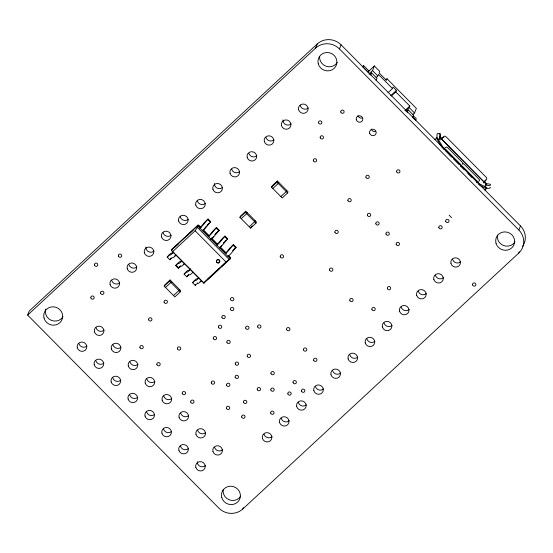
<?xml version="1.0" encoding="UTF-8"?>
<svg xmlns="http://www.w3.org/2000/svg" width="553" height="553" viewBox="0 0 553 553"><rect width="100%" height="100%" fill="white"/><g stroke="black" fill="none" stroke-linecap="round" stroke-linejoin="round"><path stroke-width="0.83" d="M229.405 256.143L230.56 258.133L230.304 258.769L203.988 283.177L172.584 251.691L195.119 230.795L197.366 227.394L197.905 225.168L198.651 225.099L201.064 227.532M519.253 251.746L518.714 253.115L242.767 509.009A16.956 16.237 21.6 0 1 218.919 508.172L27.65 315.113L29.274 311.007L317.215 43.991A16.956 16.237 21.6 0 1 341.063 44.828L520.484 225.928A16.956 16.237 21.6 0 1 522.447 246.617M176.165 255.092L174.769 256.385A3.657 0.442 -44.7 0 1 172.916 257.753L172.163 257.657L169.84 259.737L167.179 257.048L169.142 254.822A3.643 0.435 -44.7 0 1 171.312 253.219L172.619 252.811M199.82 227.995L200.068 227.359L197.905 225.168L171.589 249.576L171.333 250.212L172.584 251.691M169.84 259.737L171.236 258.037M164.213 286.15L164.67 284.995L170.068 279.991L180.727 290.754L180.271 291.908L174.872 296.913L164.213 286.15L169.612 281.145L170.068 279.991M165.596 287.366L170.946 282.486L171.402 281.332M184.626 263.636L183.23 264.928A3.657 0.442 -44.7 0 1 181.377 266.297L180.624 266.2L178.308 268.281L175.64 265.592L177.61 263.359A3.643 0.435 -44.7 0 1 179.78 261.763L181.08 261.355M178.308 268.281L180.271 266.055A3.643 0.435 -44.7 0 1 180.534 265.813M173.594 295.44L178.937 290.56L179.393 289.406M193.094 272.18L191.691 273.472A3.657 0.442 -44.7 0 1 189.838 274.834L189.091 274.744L186.769 276.825L184.101 274.136L186.071 271.903A3.643 0.435 -44.7 0 1 188.241 270.306L188.932 270.396L190.681 268.848M202.481 230.691L202.737 230.048L208.536 235.896L208.281 236.539M208.052 218.995L206.338 220.585A3.643 0.435 -44.7 0 0 203.649 223.488L199.951 228.133L201.354 226.827A3.657 0.442 -44.7 0 0 203.649 224.345L208.052 218.995L210.714 221.691L206.31 227.034A3.657 0.442 -44.7 0 1 204.016 229.516L202.612 230.822L206.317 226.184M186.769 276.825L188.739 274.592M201.555 280.717L200.158 282.016A3.657 0.442 -44.7 0 1 198.306 283.378L197.552 283.281L195.23 285.369L192.568 282.68L194.532 280.447A3.643 0.435 -44.7 0 1 196.702 278.843L198.009 278.442M210.949 239.228L211.198 238.592L217.129 244.578L216.88 245.214L218.276 243.914A3.657 0.442 -44.7 0 0 220.578 241.433L224.974 236.083L227.642 238.772L223.239 244.122A3.657 0.442 -44.7 0 1 220.944 246.603L219.541 247.91L221.304 245.85M216.513 227.539L214.799 229.129A3.643 0.435 -44.7 0 0 212.11 232.032L208.412 236.677L209.815 235.371A3.657 0.442 -44.7 0 0 212.11 232.889L216.513 227.539L219.182 230.235L214.778 235.578A3.657 0.442 -44.7 0 1 212.483 238.06L211.08 239.366L213.403 236.656M195.23 285.369L195.486 284.726M204.244 282.535L203.988 283.177L181.965 260.947L180.561 262.24A3.657 0.442 -44.7 0 1 178.709 263.601L177.962 263.511L175.64 265.592M233.442 244.626L231.728 246.216A3.643 0.435 -44.7 0 0 229.039 249.12L225.341 253.758L226.744 252.458A3.657 0.442 -44.7 0 0 229.039 249.977L233.442 244.626L236.103 247.315L231.707 252.666A3.657 0.442 -44.7 0 1 229.405 255.147L228.009 256.454L228.258 255.811L230.56 258.133M239.926 217.384L240.382 216.23L245.781 211.225L256.447 221.988L255.991 223.142L250.592 228.147L239.926 217.384L245.325 212.38L245.781 211.225M241.308 218.601L246.659 213.721L247.115 212.573M27.65 315.113L315.597 48.09L317.215 43.991M249.306 226.675L254.656 221.794L255.113 220.64M250.592 228.147L252.244 225.88M271.53 187.177L271.986 186.029L277.385 181.018L288.044 191.78L287.588 192.935L282.189 197.939L271.53 187.177L276.922 182.172L277.385 181.018M272.912 188.393L278.256 183.52L278.712 182.366M280.91 196.467L286.254 191.594L286.71 190.439M518.714 253.115A16.956 16.237 21.6 0 0 518.859 230.034L339.438 48.927L341.063 44.828M368.975 70.991L363.646 65.607L363.038 67.148L368.367 72.526L368.975 70.991L374.374 65.98L379.704 71.365L379.095 72.899L386.429 80.303L387.038 78.761L416.361 108.36L414.529 112.971L412.69 114.678M370.724 75.208L371.637 72.906L376.966 78.284L376.13 80.399M368.865 74.012L372.549 70.597L374.374 65.98M376.04 77.683L377.879 75.975L378.487 74.441L392.485 88.563L388.047 92.676M392.485 88.563L393.093 87.028L396.425 90.388L395.817 91.929L391.379 96.042M242.767 509.009L243.306 507.64M407.167 112.715L408.287 109.902L413.616 115.28L412.704 117.589M405.522 111.008L409.199 107.593L409.808 106.052L395.817 91.929M439.946 137.718A2.433 2.33 21.6 0 0 440.368 136.01L439.96 133.549L437.126 133.708L436.918 137.662L434.948 139.653M443.34 148.626L443.983 149.275L444.287 148.508L443.644 147.858A2.385 0.629 47.2 0 1 442.538 146.483L439.075 140.78A2.385 0.629 47.2 0 1 438.819 139.93L438.916 139.681A2.433 2.33 21.6 0 0 439.759 137.552L439.96 133.549M443.9 137.268A1.908 1.528 54.6 0 0 442.372 137.621L440.527 139.895M483.177 182.946L485.022 180.665M484.926 190.101L486.799 188.359L484.898 186.098A2.433 2.33 21.6 0 1 487.138 185.373L488.237 185.511A1.908 0.532 5.9 0 0 490.324 185.234L490.532 184.723A1.908 0.532 5.9 0 0 488.845 183.976L487.746 183.838A2.433 2.33 21.6 0 0 485.506 184.557A2.426 0.636 47.2 0 0 484.145 182.11L441.494 139.059A2.426 0.636 47.2 0 0 439.932 137.911M484.898 186.098L486.799 188.359A5.247 1.376 47.2 0 1 485.334 188.276L480.695 185.76A5.247 1.376 47.2 0 1 479.154 184.674M518.859 230.034L520.484 225.928M221.767 245.338L221.476 245.67M362.395 66.768L363.646 65.607M174.886 247.136L178.64 243.659M186.769 236.117L188.02 234.956M189.9 233.221L193.025 230.318M167.179 257.048L169.494 254.968L170.248 255.057A3.657 0.442 -44.7 0 0 172.101 253.696L173.497 252.403M369.833 74.572L371.637 72.906M217.467 231.818L219.182 230.235M385.807 79.902L387.038 78.761M224.974 236.083L223.26 237.672A3.643 0.435 -44.7 0 0 220.578 240.576L217.129 244.578M184.101 274.136L186.423 272.048L187.177 272.145A3.657 0.442 -44.7 0 0 189.029 270.783L190.426 269.484M390.722 95.676L396.425 90.388M192.568 282.68L194.884 280.592L195.638 280.689A3.657 0.442 -44.7 0 0 197.49 279.327L198.893 278.028M236.103 247.315L234.389 248.905A3.643 0.435 -44.7 0 0 232.606 250.716M203.442 282.832L225.977 261.942L230.304 258.769L197.649 225.811L171.333 250.212L174.389 253.295M207.375 279.631L215.518 272.076M216.776 270.915L219.278 268.592M221.788 266.263L228.05 260.456M404.9 110.607L409.808 106.052M406.448 111.602L408.287 109.902M484.145 182.11A5.654 0.677 -44.7 0 0 486.412 179.684A1.908 1.528 54.6 0 0 486.08 177.154L446.098 136.791A1.908 1.528 54.7 0 0 443.762 136.632A5.654 0.677 -44.7 0 1 441.494 139.059L484.179 182.075M444.287 148.508L446.14 147.112A1.908 0.747 42.3 0 1 448.158 148.08L462.149 162.209A1.908 0.747 42.3 0 1 462.965 163.564L462.329 164.089M175.287 255.507L174.582 256.053M183.748 264.044L183.326 264.41M200.58 281.214L199.972 281.677M478.566 181.308L479.458 180.748A1.908 0.747 42.3 0 0 478.808 179.02L464.817 164.898A1.908 0.747 42.3 0 0 463.317 163.923L463.068 163.888M171.589 249.576L173.594 248.179M443.983 149.275L444.37 149.061A1.908 0.747 42.3 0 1 446.382 150.029L460.379 164.151A1.908 0.747 42.3 0 1 461.188 165.506L460.573 166.024M486.896 188.117L487.953 188.248A1.908 0.532 5.9 0 0 490.048 187.972L490.248 187.46A1.908 0.532 5.9 0 0 490.096 187.17M372.549 70.597L377.879 75.975M409.199 107.593L414.529 112.971M436.918 137.662L438.916 139.681M438.819 139.93L436.822 137.911A5.247 1.376 47.2 0 0 437.499 139.992L440.907 145.598A5.247 1.376 47.2 0 0 443.098 148.384M413.326 115.757L416.291 118.75L415.683 120.284L412.718 117.298M477.605 182.137L478.248 182.787A2.385 0.629 47.2 0 0 479.499 183.79L484.214 186.347A2.385 0.629 47.2 0 0 484.801 186.34M445.165 150.471L451.683 157.052M453.46 158.849L458.796 164.234M464.264 169.75L460.704 166.163L461.548 165.865A1.908 0.747 42.3 0 1 463.041 166.84L477.039 180.969A1.908 0.747 42.3 0 1 477.688 182.697M467.817 173.338L471.965 177.527M476.112 181.716L477.301 182.912M449.167 215.207L451.601 217.661M276.922 182.172L287.588 192.935M245.325 212.38L255.991 223.142M207.797 219.638L210.465 222.327M216.258 228.182L218.926 230.871M224.725 236.725L227.387 239.414M233.186 245.269L235.855 247.958M203.476 229.965L209.511 236.055M211.315 237.88L217.35 243.97M220.364 247.011L226.391 253.094M219.797 247.267L225.596 253.122M197.366 227.394L229.122 259.447M195.119 230.795L225.977 261.942M175.28 254.193L181.384 260.359M176.96 266.028L178.025 267.106M169.612 281.145L180.271 291.908M104.116 330.12A4.846 4.638 21.6 0 1 96.063 327.749M86.973 346.012A4.846 4.638 21.6 0 1 78.927 343.641M121.038 347.208A4.846 4.638 21.6 0 1 112.992 344.83M103.902 363.1A4.846 4.638 21.6 0 1 95.856 360.729M460.628 261.769A4.846 4.638 21.6 0 1 452.575 259.398M154.681 414.356A4.846 4.638 21.6 0 1 146.635 411.985M137.752 397.268A4.846 4.638 21.6 0 1 129.706 394.897M171.817 398.464A4.846 4.638 21.6 0 1 163.771 396.086M154.895 381.376A4.846 4.638 21.6 0 1 146.849 379.005M323.512 388.925A4.846 4.638 21.6 0 1 315.459 386.547M188.31 219.258A4.846 4.638 21.6 0 1 180.264 216.887M63.007 316.779A9.539 9.131 21.6 0 1 51.139 320.256A9.539 9.131 21.6 0 1 45.678 309.203M514.967 241.875A9.539 9.131 21.6 0 1 503.479 245.504A9.539 9.131 21.6 0 1 497.458 235.053M337.24 62.475A9.539 9.131 21.6 0 1 326.139 66.249A9.539 9.131 21.6 0 1 319.613 56.454M240.735 496.179A9.539 9.131 21.6 0 1 229.246 499.808A9.539 9.131 21.6 0 1 223.225 489.357M171.167 235.156A4.846 4.638 21.6 0 1 163.121 232.778M137.967 364.289A4.846 4.638 21.6 0 1 129.92 361.918M120.824 380.188A4.846 4.638 21.6 0 1 112.777 377.81M188.746 415.545A4.846 4.638 21.6 0 1 180.7 413.174M205.46 465.612A4.846 4.638 21.6 0 1 197.276 461.61M222.596 449.72A4.846 4.638 21.6 0 1 214.55 447.342M188.532 448.524A4.846 4.638 21.6 0 1 180.485 446.153M289.233 420.709A4.846 4.638 21.6 0 1 281.187 418.338M205.675 432.633A4.846 4.638 21.6 0 1 197.628 430.262M171.603 431.444A4.846 4.638 21.6 0 1 163.557 429.066M136.888 266.94A4.846 4.638 21.6 0 1 128.842 264.569M272.09 436.607A4.846 4.638 21.6 0 1 264.044 434.229M119.752 282.839A4.846 4.638 21.6 0 1 111.706 280.461M362.001 118.038A3.339 3.194 21.6 0 1 357.95 115.625M375.328 131.49A3.339 3.194 21.6 0 1 371.277 129.077M154.031 251.048A4.846 4.638 21.6 0 1 145.847 247.046M308.284 108.001A4.846 4.638 21.6 0 1 300.238 105.63M443.485 277.668A4.846 4.638 21.6 0 1 435.439 275.29M291.148 123.9A4.846 4.638 21.6 0 1 282.963 119.897M426.349 293.56A4.846 4.638 21.6 0 1 418.296 291.189M274.005 139.791A4.846 4.638 21.6 0 1 265.958 137.421M409.206 309.452A4.846 4.638 21.6 0 1 401.16 307.081M256.869 155.683A4.846 4.638 21.6 0 1 248.822 153.312M392.07 325.344A4.846 4.638 21.6 0 1 384.017 322.973M239.726 171.575A4.846 4.638 21.6 0 1 231.679 169.204M374.927 341.242A4.846 4.638 21.6 0 1 366.881 338.871M222.589 187.474A4.846 4.638 21.6 0 1 214.405 183.472M357.791 357.134A4.846 4.638 21.6 0 1 349.738 354.763M205.446 203.366A4.846 4.638 21.6 0 1 197.4 200.995M340.648 373.026A4.846 4.638 21.6 0 1 332.602 370.655M306.369 404.817A4.846 4.638 21.6 0 1 298.323 402.446M315.597 48.09A16.956 16.237 21.6 0 1 339.438 48.927M439.587 137.939A2.426 0.636 47.2 0 0 439.524 138.146A2.433 2.33 21.6 0 0 439.683 138.015M478.912 184.467A5.247 1.376 47.2 0 1 478.67 184.253M484.449 181.336A5.744 1.507 47.2 0 1 486.868 184.467M439.849 136.66A5.744 1.507 47.2 0 1 441.799 138.291M485.34 179.898A1.908 1.528 54.7 0 1 485.23 180.319M219.797 261.652A1.687 1.618 21.6 0 1 216.983 262.288A1.687 1.618 21.6 0 1 217.758 259.592M218.622 259.627A1.687 1.618 21.6 0 1 219.804 260.816M197.2 283.136A3.643 0.435 -44.7 0 1 197.462 282.901M206.995 225.334A3.643 0.435 -44.7 0 1 207.444 224.836M207.686 224.573A3.643 0.435 -44.7 0 1 207.942 224.311M208.204 224.048A3.643 0.435 -44.7 0 1 208.467 223.785M208.737 223.53A3.643 0.435 -44.7 0 1 208.999 223.281M214.778 234.721A3.643 0.435 -44.7 0 1 215.255 234.113M215.456 233.878A3.643 0.435 -44.7 0 1 215.677 233.636M215.905 233.38A3.643 0.435 -44.7 0 1 216.154 233.117M216.41 232.854A3.643 0.435 -44.7 0 1 216.665 232.592M216.935 232.329A3.643 0.435 -44.7 0 1 217.198 232.073M223.239 243.265A3.643 0.435 -44.7 0 1 223.377 243.078M223.723 242.656A3.643 0.435 -44.7 0 1 223.924 242.421M224.138 242.173A3.643 0.435 -44.7 0 1 224.373 241.924M224.871 241.398A3.643 0.435 -44.7 0 1 225.928 240.361M213.271 338.519A1.7 1.624 21.6 0 0 216.092 339.348A1.7 1.624 21.6 0 0 215.352 336.59A1.7 1.624 21.6 0 0 213.271 338.519M94.445 331.848A4.846 4.638 21.6 0 0 102.492 334.219A4.846 4.638 21.6 0 0 100.376 326.346A4.846 4.638 21.6 0 0 94.445 331.848M77.302 347.74A4.846 4.638 21.6 0 0 85.349 350.118A4.846 4.638 21.6 0 0 83.24 342.238A4.846 4.638 21.6 0 0 77.302 347.74M111.367 348.936A4.846 4.638 21.6 0 0 119.413 351.307A4.846 4.638 21.6 0 0 117.305 343.427A4.846 4.638 21.6 0 0 111.367 348.936M94.231 364.828A4.846 4.638 21.6 0 0 102.277 367.199A4.846 4.638 21.6 0 0 100.169 359.326A4.846 4.638 21.6 0 0 94.231 364.828M280.247 256.744A1.7 1.624 21.6 0 0 283.067 257.574A1.7 1.624 21.6 0 0 282.327 254.815A1.7 1.624 21.6 0 0 280.247 256.744M139.957 347.498A1.7 1.624 21.6 0 0 142.778 348.335A1.7 1.624 21.6 0 0 142.038 345.57A1.7 1.624 21.6 0 0 139.957 347.498M329.567 270.016A1.7 1.624 21.6 0 0 332.388 270.846A1.7 1.624 21.6 0 0 331.648 268.087A1.7 1.624 21.6 0 0 329.567 270.016M347.906 200.559A1.7 1.624 21.6 0 0 350.726 201.389A1.7 1.624 21.6 0 0 349.987 198.631A1.7 1.624 21.6 0 0 347.906 200.559M318.59 122.842A1.7 1.624 21.6 0 0 321.411 123.672A1.7 1.624 21.6 0 0 320.671 120.913A1.7 1.624 21.6 0 0 318.59 122.842M450.958 263.498A4.846 4.638 21.6 0 0 459.004 265.875A4.846 4.638 21.6 0 0 456.896 257.995A4.846 4.638 21.6 0 0 450.958 263.498M313.344 160.695A1.7 1.624 21.6 0 0 316.164 161.524A1.7 1.624 21.6 0 0 315.424 158.766A1.7 1.624 21.6 0 0 313.344 160.695M365.941 177.278A1.7 1.624 21.6 0 0 368.761 178.107A1.7 1.624 21.6 0 0 368.022 175.342A1.7 1.624 21.6 0 0 365.941 177.278M218.456 327.155A1.7 1.624 21.6 0 0 221.276 327.984A1.7 1.624 21.6 0 0 220.536 325.226A1.7 1.624 21.6 0 0 218.456 327.155M386.022 234.057A1.7 1.624 21.6 0 0 388.842 234.887A1.7 1.624 21.6 0 0 388.102 232.129A1.7 1.624 21.6 0 0 386.022 234.057M396.176 244.308A1.7 1.624 21.6 0 0 398.996 245.138A1.7 1.624 21.6 0 0 398.257 242.38A1.7 1.624 21.6 0 0 396.176 244.308M145.01 416.084A4.846 4.638 21.6 0 0 153.057 418.455A4.846 4.638 21.6 0 0 150.948 410.582A4.846 4.638 21.6 0 0 145.01 416.084M145.225 383.105A4.846 4.638 21.6 0 0 153.271 385.476A4.846 4.638 21.6 0 0 151.163 377.602A4.846 4.638 21.6 0 0 145.225 383.105M128.082 398.996A4.846 4.638 21.6 0 0 136.128 401.374A4.846 4.638 21.6 0 0 134.02 393.494A4.846 4.638 21.6 0 0 128.082 398.996M270.714 413.098A1.7 1.624 21.6 0 0 273.535 413.927A1.7 1.624 21.6 0 0 272.795 411.169A1.7 1.624 21.6 0 0 270.714 413.098M162.147 400.192A4.846 4.638 21.6 0 0 170.193 402.563A4.846 4.638 21.6 0 0 168.084 394.683A4.846 4.638 21.6 0 0 162.147 400.192M235.17 377.222A1.7 1.624 21.6 0 0 237.99 378.052A1.7 1.624 21.6 0 0 237.251 375.293A1.7 1.624 21.6 0 0 235.17 377.222M182.255 393.515A1.7 1.624 21.6 0 0 185.068 394.344A1.7 1.624 21.6 0 0 184.336 391.579A1.7 1.624 21.6 0 0 182.255 393.515M313.841 390.653A4.846 4.638 21.6 0 0 321.887 393.024A4.846 4.638 21.6 0 0 319.779 385.144A4.846 4.638 21.6 0 0 313.841 390.653M156.886 364.586A1.7 1.624 21.6 0 0 159.706 365.415A1.7 1.624 21.6 0 0 158.967 362.657A1.7 1.624 21.6 0 0 156.886 364.586M178.64 220.986A4.846 4.638 21.6 0 0 186.686 223.364A4.846 4.638 21.6 0 0 184.578 215.483A4.846 4.638 21.6 0 0 178.64 220.986M44.026 318.058A9.539 9.131 21.6 0 0 59.862 322.731A9.539 9.131 21.6 0 0 55.715 307.219A9.539 9.131 21.6 0 0 44.026 318.058M330.977 374.754A4.846 4.638 21.6 0 0 339.024 377.132A4.846 4.638 21.6 0 0 336.915 369.252A4.846 4.638 21.6 0 0 330.977 374.754M495.986 243.154A9.539 9.131 21.6 0 0 511.822 247.827A9.539 9.131 21.6 0 0 507.675 232.315A9.539 9.131 21.6 0 0 495.986 243.154M318.258 63.754A9.539 9.131 21.6 0 0 334.095 68.427A9.539 9.131 21.6 0 0 329.941 52.915A9.539 9.131 21.6 0 0 318.258 63.754M221.753 497.458A9.539 9.131 21.6 0 0 237.59 502.131A9.539 9.131 21.6 0 0 233.442 486.619A9.539 9.131 21.6 0 0 221.753 497.458M161.497 236.884A4.846 4.638 21.6 0 0 169.543 239.255A4.846 4.638 21.6 0 0 167.435 231.375A4.846 4.638 21.6 0 0 161.497 236.884M243.527 402.252A1.7 1.624 21.6 0 0 246.348 403.082A1.7 1.624 21.6 0 0 245.608 400.324A1.7 1.624 21.6 0 0 243.527 402.252M375.867 223.806A1.7 1.624 21.6 0 0 378.687 224.636A1.7 1.624 21.6 0 0 377.948 221.877A1.7 1.624 21.6 0 0 375.867 223.806M128.296 366.017A4.846 4.638 21.6 0 0 136.342 368.395A4.846 4.638 21.6 0 0 134.234 360.515A4.846 4.638 21.6 0 0 128.296 366.017M367.399 215.262A1.7 1.624 21.6 0 0 370.22 216.092A1.7 1.624 21.6 0 0 369.48 213.334A1.7 1.624 21.6 0 0 367.399 215.262M221.926 317.381A1.7 1.624 21.6 0 0 224.746 318.21A1.7 1.624 21.6 0 0 224.006 315.452A1.7 1.624 21.6 0 0 221.926 317.381M230.497 309.431A1.7 1.624 21.6 0 0 233.318 310.268A1.7 1.624 21.6 0 0 232.578 307.503A1.7 1.624 21.6 0 0 230.497 309.431M111.153 381.916A4.846 4.638 21.6 0 0 119.199 384.287A4.846 4.638 21.6 0 0 117.091 376.406A4.846 4.638 21.6 0 0 111.153 381.916M179.075 417.273A4.846 4.638 21.6 0 0 187.121 419.651A4.846 4.638 21.6 0 0 185.013 411.771A4.846 4.638 21.6 0 0 179.075 417.273M195.79 467.34A4.846 4.638 21.6 0 0 203.836 469.711A4.846 4.638 21.6 0 0 201.727 461.838A4.846 4.638 21.6 0 0 195.79 467.34M212.926 451.448A4.846 4.638 21.6 0 0 220.972 453.819A4.846 4.638 21.6 0 0 218.864 445.939A4.846 4.638 21.6 0 0 212.926 451.448M178.861 450.253A4.846 4.638 21.6 0 0 186.907 452.63A4.846 4.638 21.6 0 0 184.799 444.75A4.846 4.638 21.6 0 0 178.861 450.253M279.562 422.437A4.846 4.638 21.6 0 0 287.608 424.815A4.846 4.638 21.6 0 0 285.5 416.934A4.846 4.638 21.6 0 0 279.562 422.437M196.004 434.361A4.846 4.638 21.6 0 0 204.05 436.732A4.846 4.638 21.6 0 0 201.942 428.858A4.846 4.638 21.6 0 0 196.004 434.361M161.932 433.172A4.846 4.638 21.6 0 0 169.985 435.543A4.846 4.638 21.6 0 0 167.87 427.663A4.846 4.638 21.6 0 0 161.932 433.172M127.218 268.668A4.846 4.638 21.6 0 0 135.264 271.046A4.846 4.638 21.6 0 0 133.155 263.166A4.846 4.638 21.6 0 0 127.218 268.668M262.419 438.335A4.846 4.638 21.6 0 0 270.465 440.706A4.846 4.638 21.6 0 0 268.357 432.826A4.846 4.638 21.6 0 0 262.419 438.335M110.082 284.567A4.846 4.638 21.6 0 0 118.128 286.938A4.846 4.638 21.6 0 0 116.019 279.058A4.846 4.638 21.6 0 0 110.082 284.567M356.326 119.724A3.339 3.194 21.6 0 0 361.869 121.356A3.339 3.194 21.6 0 0 360.418 115.93A3.339 3.194 21.6 0 0 356.326 119.724M369.653 133.176A3.339 3.194 21.6 0 0 375.197 134.814A3.339 3.194 21.6 0 0 373.745 129.381A3.339 3.194 21.6 0 0 369.653 133.176M371.906 309.431A1.7 1.624 21.6 0 0 374.727 310.261A1.7 1.624 21.6 0 0 373.987 307.503A1.7 1.624 21.6 0 0 371.906 309.431M144.361 252.776A4.846 4.638 21.6 0 0 152.407 255.147A4.846 4.638 21.6 0 0 150.298 247.274A4.846 4.638 21.6 0 0 144.361 252.776M235.26 364.026A1.7 1.624 21.6 0 0 238.073 364.862A1.7 1.624 21.6 0 0 237.341 362.097A1.7 1.624 21.6 0 0 235.26 364.026M301.523 391.089A1.7 1.624 21.6 0 0 304.344 391.918A1.7 1.624 21.6 0 0 303.604 389.16A1.7 1.624 21.6 0 0 301.523 391.089M298.613 109.729A4.846 4.638 21.6 0 0 306.659 112.1A4.846 4.638 21.6 0 0 304.551 104.227A4.846 4.638 21.6 0 0 298.613 109.729M365.257 342.971A4.846 4.638 21.6 0 0 373.303 345.342A4.846 4.638 21.6 0 0 371.194 337.461A4.846 4.638 21.6 0 0 365.257 342.971M264.334 141.52A4.846 4.638 21.6 0 0 272.38 143.891A4.846 4.638 21.6 0 0 270.272 136.01A4.846 4.638 21.6 0 0 264.334 141.52M416.679 295.288A4.846 4.638 21.6 0 0 424.725 297.659A4.846 4.638 21.6 0 0 422.616 289.779A4.846 4.638 21.6 0 0 416.679 295.288M433.815 279.396A4.846 4.638 21.6 0 0 441.861 281.767A4.846 4.638 21.6 0 0 439.753 273.887A4.846 4.638 21.6 0 0 433.815 279.396M281.477 125.628A4.846 4.638 21.6 0 0 289.523 127.999A4.846 4.638 21.6 0 0 287.415 120.119A4.846 4.638 21.6 0 0 281.477 125.628M399.536 311.18A4.846 4.638 21.6 0 0 407.582 313.551A4.846 4.638 21.6 0 0 405.473 305.678A4.846 4.638 21.6 0 0 399.536 311.18M230.055 173.303A4.846 4.638 21.6 0 0 238.101 175.681A4.846 4.638 21.6 0 0 235.993 167.801A4.846 4.638 21.6 0 0 230.055 173.303M382.4 327.079A4.846 4.638 21.6 0 0 390.446 329.45A4.846 4.638 21.6 0 0 388.337 321.57A4.846 4.638 21.6 0 0 382.4 327.079M247.198 157.411A4.846 4.638 21.6 0 0 255.244 159.782A4.846 4.638 21.6 0 0 253.136 151.909A4.846 4.638 21.6 0 0 247.198 157.411M195.776 205.094A4.846 4.638 21.6 0 0 203.822 207.465A4.846 4.638 21.6 0 0 201.714 199.592A4.846 4.638 21.6 0 0 195.776 205.094M212.919 189.202A4.846 4.638 21.6 0 0 220.965 191.573A4.846 4.638 21.6 0 0 218.857 183.693A4.846 4.638 21.6 0 0 212.919 189.202M348.12 358.862A4.846 4.638 21.6 0 0 356.167 361.233A4.846 4.638 21.6 0 0 354.058 353.36A4.846 4.638 21.6 0 0 348.12 358.862M296.698 406.545A4.846 4.638 21.6 0 0 304.744 408.916A4.846 4.638 21.6 0 0 302.636 401.043A4.846 4.638 21.6 0 0 296.698 406.545M257.643 326.878A1.7 1.624 21.6 0 0 260.463 327.708A1.7 1.624 21.6 0 0 259.723 324.95A1.7 1.624 21.6 0 0 257.643 326.878M226.882 342.293A1.7 1.624 21.6 0 0 229.695 343.123A1.7 1.624 21.6 0 0 228.963 340.365A1.7 1.624 21.6 0 0 226.882 342.293M100.611 293.173A1.7 1.624 21.6 0 0 103.432 294.009A1.7 1.624 21.6 0 0 102.692 291.244A1.7 1.624 21.6 0 0 100.611 293.173M320.201 137.738A1.7 1.624 21.6 0 0 323.021 138.568A1.7 1.624 21.6 0 0 322.281 135.81A1.7 1.624 21.6 0 0 320.201 137.738M340.807 112.072A1.7 1.624 21.6 0 0 343.627 112.902A1.7 1.624 21.6 0 0 342.888 110.144A1.7 1.624 21.6 0 0 340.807 112.072M94.487 265.094A1.7 1.624 21.6 0 0 97.307 265.924A1.7 1.624 21.6 0 0 96.568 263.166A1.7 1.624 21.6 0 0 94.487 265.094M148.653 319.765A1.7 1.624 21.6 0 0 151.474 320.595A1.7 1.624 21.6 0 0 150.734 317.837A1.7 1.624 21.6 0 0 148.653 319.765M286.592 329.54A1.7 1.624 21.6 0 0 289.413 330.369A1.7 1.624 21.6 0 0 288.673 327.611A1.7 1.624 21.6 0 0 286.592 329.54M247.232 356.201A1.7 1.624 21.6 0 0 250.053 357.031A1.7 1.624 21.6 0 0 249.313 354.273A1.7 1.624 21.6 0 0 247.232 356.201M438.875 227.656A1.7 1.624 21.6 0 0 441.695 228.486A1.7 1.624 21.6 0 0 440.955 225.728A1.7 1.624 21.6 0 0 438.875 227.656M445.732 221.297A1.7 1.624 21.6 0 0 448.552 222.133A1.7 1.624 21.6 0 0 447.812 219.368A1.7 1.624 21.6 0 0 445.732 221.297M472.58 284.913A1.7 1.624 21.6 0 0 475.4 285.742A1.7 1.624 21.6 0 0 474.661 282.984A1.7 1.624 21.6 0 0 472.58 284.913M396.646 171.748A1.7 1.624 21.6 0 0 399.466 172.584A1.7 1.624 21.6 0 0 398.727 169.819A1.7 1.624 21.6 0 0 396.646 171.748M90.872 297.949A1.7 1.624 21.6 0 0 93.692 298.786A1.7 1.624 21.6 0 0 92.952 296.021A1.7 1.624 21.6 0 0 90.872 297.949M118.397 256.032A1.7 1.624 21.6 0 0 121.218 256.862A1.7 1.624 21.6 0 0 120.478 254.104A1.7 1.624 21.6 0 0 118.397 256.032M334.924 232.267A1.7 1.624 21.6 0 0 337.745 233.096A1.7 1.624 21.6 0 0 337.005 230.338A1.7 1.624 21.6 0 0 334.924 232.267M387.37 288.528A1.7 1.624 21.6 0 0 390.19 289.364A1.7 1.624 21.6 0 0 389.45 286.599A1.7 1.624 21.6 0 0 387.37 288.528M349.814 300.41A1.7 1.624 21.6 0 0 352.634 301.24A1.7 1.624 21.6 0 0 351.895 298.482A1.7 1.624 21.6 0 0 349.814 300.41M177.43 348.812A1.7 1.624 21.6 0 0 180.25 349.641A1.7 1.624 21.6 0 0 179.511 346.883A1.7 1.624 21.6 0 0 177.43 348.812M230.56 299.539A1.7 1.624 21.6 0 0 233.38 300.369A1.7 1.624 21.6 0 0 232.64 297.611A1.7 1.624 21.6 0 0 230.56 299.539M226.454 408.252A1.7 1.624 21.6 0 0 229.274 409.082A1.7 1.624 21.6 0 0 228.534 406.324A1.7 1.624 21.6 0 0 226.454 408.252M211.281 382.98A1.7 1.624 21.6 0 0 214.101 383.81A1.7 1.624 21.6 0 0 213.361 381.052A1.7 1.624 21.6 0 0 211.281 382.98M190.716 402.052A1.7 1.624 21.6 0 0 193.536 402.888A1.7 1.624 21.6 0 0 192.797 400.123A1.7 1.624 21.6 0 0 190.716 402.052M226.599 385.165A1.7 1.624 21.6 0 0 229.419 386.001A1.7 1.624 21.6 0 0 228.679 383.236A1.7 1.624 21.6 0 0 226.599 385.165M241.73 417.031A1.7 1.624 21.6 0 0 244.55 417.868A1.7 1.624 21.6 0 0 243.811 415.103A1.7 1.624 21.6 0 0 241.73 417.031M313.655 360.169A1.7 1.624 21.6 0 0 316.468 361.005A1.7 1.624 21.6 0 0 315.735 358.24A1.7 1.624 21.6 0 0 313.655 360.169M270.866 390.01A1.7 1.624 21.6 0 0 273.687 390.847A1.7 1.624 21.6 0 0 272.947 388.082A1.7 1.624 21.6 0 0 270.866 390.01M303.493 349.918A1.7 1.624 21.6 0 0 306.314 350.754A1.7 1.624 21.6 0 0 305.574 347.989A1.7 1.624 21.6 0 0 303.493 349.918M270.97 373.524A1.7 1.624 21.6 0 0 273.79 374.353A1.7 1.624 21.6 0 0 273.051 371.595A1.7 1.624 21.6 0 0 270.97 373.524M245.712 328.109A1.7 1.624 21.6 0 0 248.532 328.938A1.7 1.624 21.6 0 0 247.792 326.18A1.7 1.624 21.6 0 0 245.712 328.109M257.242 389.54A1.7 1.624 21.6 0 0 260.062 390.37A1.7 1.624 21.6 0 0 259.322 387.605A1.7 1.624 21.6 0 0 257.242 389.54M293.062 382.545A1.7 1.624 21.6 0 0 295.883 383.374A1.7 1.624 21.6 0 0 295.143 380.616A1.7 1.624 21.6 0 0 293.062 382.545M287.878 393.909A1.7 1.624 21.6 0 0 290.698 394.738A1.7 1.624 21.6 0 0 289.959 391.98A1.7 1.624 21.6 0 0 287.878 393.909M164.103 302.166A1.7 1.624 21.6 0 0 166.923 302.996A1.7 1.624 21.6 0 0 166.183 300.231A1.7 1.624 21.6 0 0 164.103 302.166M216.617 262.198A1.687 1.618 21.6 0 0 219.527 262.295A1.687 1.618 21.6 0 0 218.089 259.806A1.687 1.618 21.6 0 0 216.617 262.198"/></g></svg>
